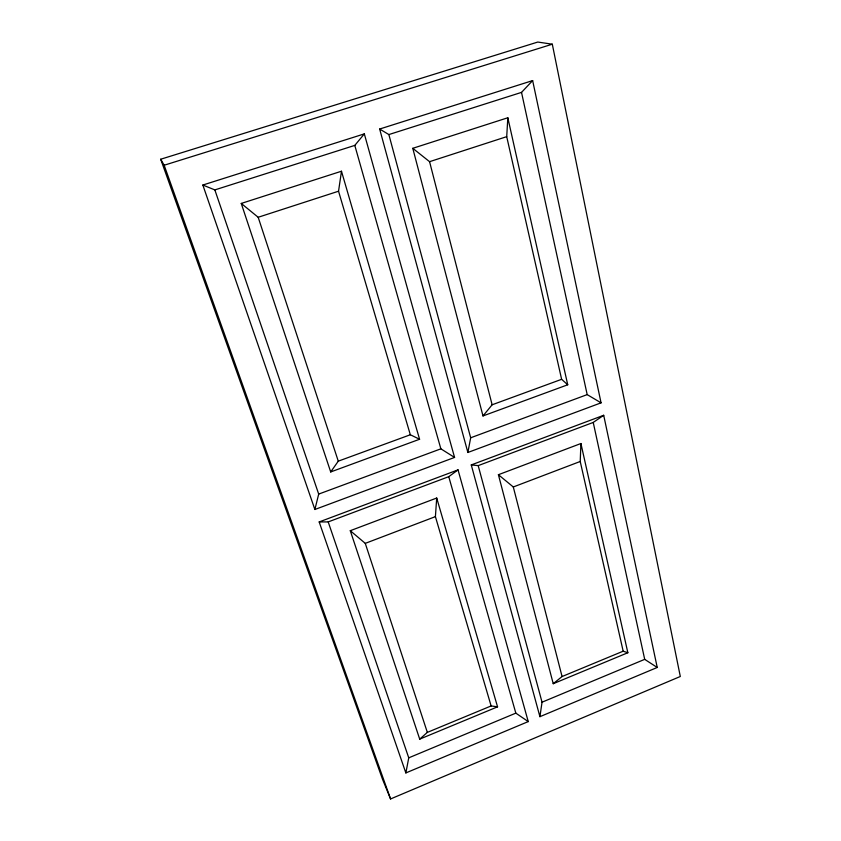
<?xml version="1.0" encoding="UTF-8"?>
<svg xmlns="http://www.w3.org/2000/svg" width="841" height="841" viewBox="0 0 841 841"><rect width="100%" height="100%" fill="white"/><g stroke="black" fill="none" stroke-linecap="round" stroke-linejoin="round"><path stroke-width="1.26" d="M627.849 652.732L623.17 651.197L580.227 461.478L580.91 443.522L498.408 474.713L553.231 683.712L627.849 652.732L580.91 443.522M567.728 384.779L561.63 379.312L506.713 136.662L507.827 117.761L412.784 148.31L482.997 415.938L567.728 384.779L507.827 117.761M497.557 706.829L491.123 705.946L435.407 516.637L436.71 498.03L350.276 530.703L419.712 739.134L497.557 706.829L436.71 498.03M419.585 439.254L410.324 434.765L338.545 191.212L341.478 171.228L241.251 203.438L330.702 471.948L419.585 439.254L341.478 171.228M539.922 716.679L542.035 702.203L478.193 465.62L471.265 464.926L539.922 716.679L657.231 667.47L603.701 415.286L471.265 464.926M405.856 772.932L408.747 757.836L328.2 521.914L319.181 521.935L405.856 772.932L528.243 721.589L458.04 469.877L319.181 521.935M467.869 452.479L470.676 437.783L388.857 134.571L379.659 129.03L532.647 80.589L601.063 402.839L467.869 452.479L379.659 129.03M314.881 509.488L318.697 494.088L214.844 189.908L202.839 185.031L314.881 509.488L454.571 457.43L364.332 133.887L202.839 185.031M330.702 471.948L338.282 461.162L410.324 434.765M482.997 415.938L492.132 404.784L561.63 379.312M214.844 189.908L354.797 145.398L364.332 133.887M388.857 134.571L521.525 92.384L532.647 80.589M419.712 739.134L427.344 732.385L491.123 705.946M553.231 683.712L562.072 676.532L623.17 651.197M328.2 521.914L448.758 476.668L458.04 469.877M478.193 465.62L593.231 422.434L603.701 415.286M390.571 798.95L680.306 676.49L552.306 44.205L537.798 42.05L160.694 159.233L382.571 779.418L390.571 798.95L164.163 165.235L160.694 159.233M408.747 757.836L515.827 713.136L528.243 721.589M542.035 702.203L644.7 659.355L657.231 667.47M350.276 530.703L365.267 543.36L435.407 516.637M498.408 474.713L513.294 486.971L580.227 461.478M318.697 494.088L440.863 448.831L454.571 457.43M470.676 437.783L587.186 394.618L601.063 402.839M241.251 203.438L258.176 217.272L338.545 191.212M412.784 148.31L429.572 161.682L506.713 136.662M164.163 165.235L552.306 44.205M258.176 217.272L338.282 461.162M365.267 543.36L427.344 732.385M354.797 145.398L440.863 448.831M448.758 476.668L515.827 713.136M429.572 161.682L492.132 404.784M513.294 486.971L562.072 676.532M521.525 92.384L587.186 394.618M593.231 422.434L644.7 659.355"/></g></svg>
